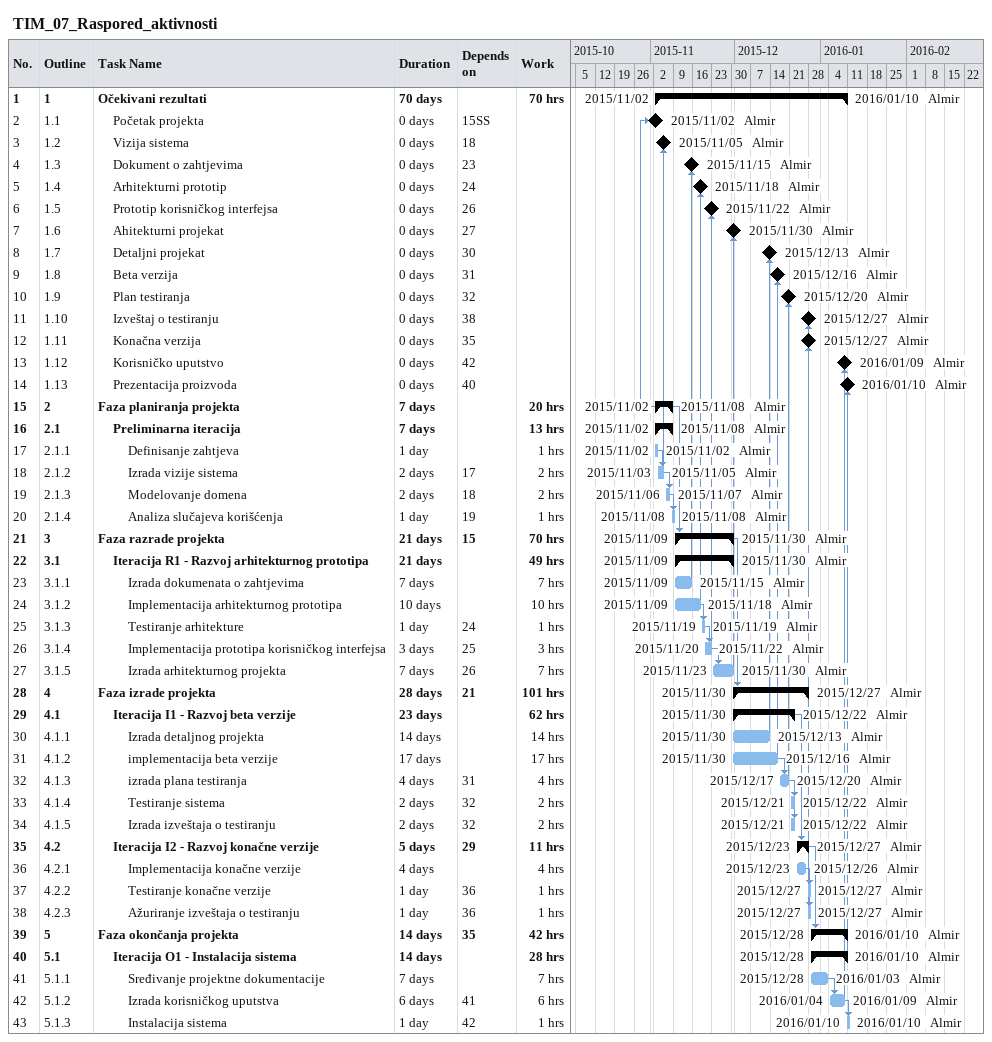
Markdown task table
TIM_07_Raspored_aktivnosti

| ID | WBS | Task | Duration | Start | Finish | Predecessors | Resources | Work (h) |
|---|---|---|---|---|---|---|---|---|
| 1 | 1 | **Očekivani rezultati** | 70d | 2015-11-02 | 2016-01-10 |  | Almir | 70 |
| 2 | 1.1 | Početak projekta | 0d | 2015-11-02 | 2015-11-02 | 15SS | Almir |  |
| 3 | 1.2 | Vizija sistema | 0d | 2015-11-05 | 2015-11-05 | 18 | Almir |  |
| 4 | 1.3 | Dokument o zahtjevima | 0d | 2015-11-15 | 2015-11-15 | 23 | Almir |  |
| 5 | 1.4 | Arhitekturni prototip | 0d | 2015-11-18 | 2015-11-18 | 24 | Almir |  |
| 6 | 1.5 | Prototip korisničkog interfejsa | 0d | 2015-11-22 | 2015-11-22 | 26 | Almir |  |
| 7 | 1.6 | Ahitekturni projekat | 0d | 2015-11-30 | 2015-11-30 | 27 | Almir |  |
| 8 | 1.7 | Detaljni projekat | 0d | 2015-12-13 | 2015-12-13 | 30 | Almir |  |
| 9 | 1.8 | Beta verzija | 0d | 2015-12-16 | 2015-12-16 | 31 | Almir |  |
| 10 | 1.9 | Plan testiranja | 0d | 2015-12-20 | 2015-12-20 | 32 | Almir |  |
| 11 | 1.10 | Izveštaj o testiranju | 0d | 2015-12-27 | 2015-12-27 | 38 | Almir |  |
| 12 | 1.11 | Konačna verzija | 0d | 2015-12-27 | 2015-12-27 | 35 | Almir |  |
| 13 | 1.12 | Korisničko uputstvo | 0d | 2016-01-09 | 2016-01-09 | 42 | Almir |  |
| 14 | 1.13 | Prezentacija proizvoda | 0d | 2016-01-10 | 2016-01-10 | 40 | Almir |  |
| 15 | 2 | **Faza planiranja projekta** | 7d | 2015-11-02 | 2015-11-08 |  | Almir | 20 |
| 16 | 2.1 | **Preliminarna iteracija** | 7d | 2015-11-02 | 2015-11-08 |  | Almir | 13 |
| 17 | 2.1.1 | Definisanje zahtjeva | 1d | 2015-11-02 | 2015-11-02 |  | Almir | 1 |
| 18 | 2.1.2 | Izrada vizije sistema | 2d | 2015-11-03 | 2015-11-05 | 17 | Almir | 2 |
| 19 | 2.1.3 | Modelovanje domena | 2d | 2015-11-06 | 2015-11-07 | 18 | Almir | 2 |
| 20 | 2.1.4 | Analiza slučajeva korišćenja | 1d | 2015-11-08 | 2015-11-08 | 19 | Almir | 1 |
| 21 | 3 | **Faza razrade projekta** | 21d | 2015-11-09 | 2015-11-30 | 15 | Almir | 70 |
| 22 | 3.1 | **Iteracija R1 - Razvoj arhitekturnog prototipa** | 21d | 2015-11-09 | 2015-11-30 |  | Almir | 49 |
| 23 | 3.1.1 | Izrada dokumenata o zahtjevima | 7d | 2015-11-09 | 2015-11-15 |  | Almir | 7 |
| 24 | 3.1.2 | Implementacija arhitekturnog prototipa | 10d | 2015-11-09 | 2015-11-18 |  | Almir | 10 |
| 25 | 3.1.3 | Testiranje arhitekture | 1d | 2015-11-19 | 2015-11-19 | 24 | Almir | 1 |
| 26 | 3.1.4 | Implementacija prototipa korisničkog interfejsa | 3d | 2015-11-20 | 2015-11-22 | 25 | Almir | 3 |
| 27 | 3.1.5 | Izrada arhitekturnog projekta | 7d | 2015-11-23 | 2015-11-30 | 26 | Almir | 7 |
| 28 | 4 | **Faza izrade projekta** | 28d | 2015-11-30 | 2015-12-27 | 21 | Almir | 101 |
| 29 | 4.1 | **Iteracija I1 - Razvoj beta verzije** | 23d | 2015-11-30 | 2015-12-22 |  | Almir | 62 |
| 30 | 4.1.1 | Izrada detaljnog projekta | 14d | 2015-11-30 | 2015-12-13 |  | Almir | 14 |
| 31 | 4.1.2 | implementacija beta verzije | 17d | 2015-11-30 | 2015-12-16 |  | Almir | 17 |
| 32 | 4.1.3 | izrada plana testiranja | 4d | 2015-12-17 | 2015-12-20 | 31 | Almir | 4 |
| 33 | 4.1.4 | Testiranje sistema | 2d | 2015-12-21 | 2015-12-22 | 32 | Almir | 2 |
| 34 | 4.1.5 | Izrada izveštaja o testiranju | 2d | 2015-12-21 | 2015-12-22 | 32 | Almir | 2 |
| 35 | 4.2 | **Iteracija I2 - Razvoj konačne verzije** | 5d | 2015-12-23 | 2015-12-27 | 29 | Almir | 11 |
| 36 | 4.2.1 | Implementacija konačne verzije | 4d | 2015-12-23 | 2015-12-26 |  | Almir | 4 |
| 37 | 4.2.2 | Testiranje konačne verzije | 1d | 2015-12-27 | 2015-12-27 | 36 | Almir | 1 |
| 38 | 4.2.3 | Ažuriranje izveštaja o testiranju | 1d | 2015-12-27 | 2015-12-27 | 36 | Almir | 1 |
| 39 | 5 | **Faza okončanja projekta** | 14d | 2015-12-28 | 2016-01-10 | 35 | Almir | 42 |
| 40 | 5.1 | **Iteracija O1 - Instalacija sistema** | 14d | 2015-12-28 | 2016-01-10 |  | Almir | 28 |
| 41 | 5.1.1 | Sređivanje projektne dokumentacije | 7d | 2015-12-28 | 2016-01-03 |  | Almir | 7 |
| 42 | 5.1.2 | Izrada korisničkog uputstva | 6d | 2016-01-04 | 2016-01-09 | 41 | Almir | 6 |
| 43 | 5.1.3 | Instalacija sistema | 1d | 2016-01-10 | 2016-01-10 | 42 | Almir | 1 |
